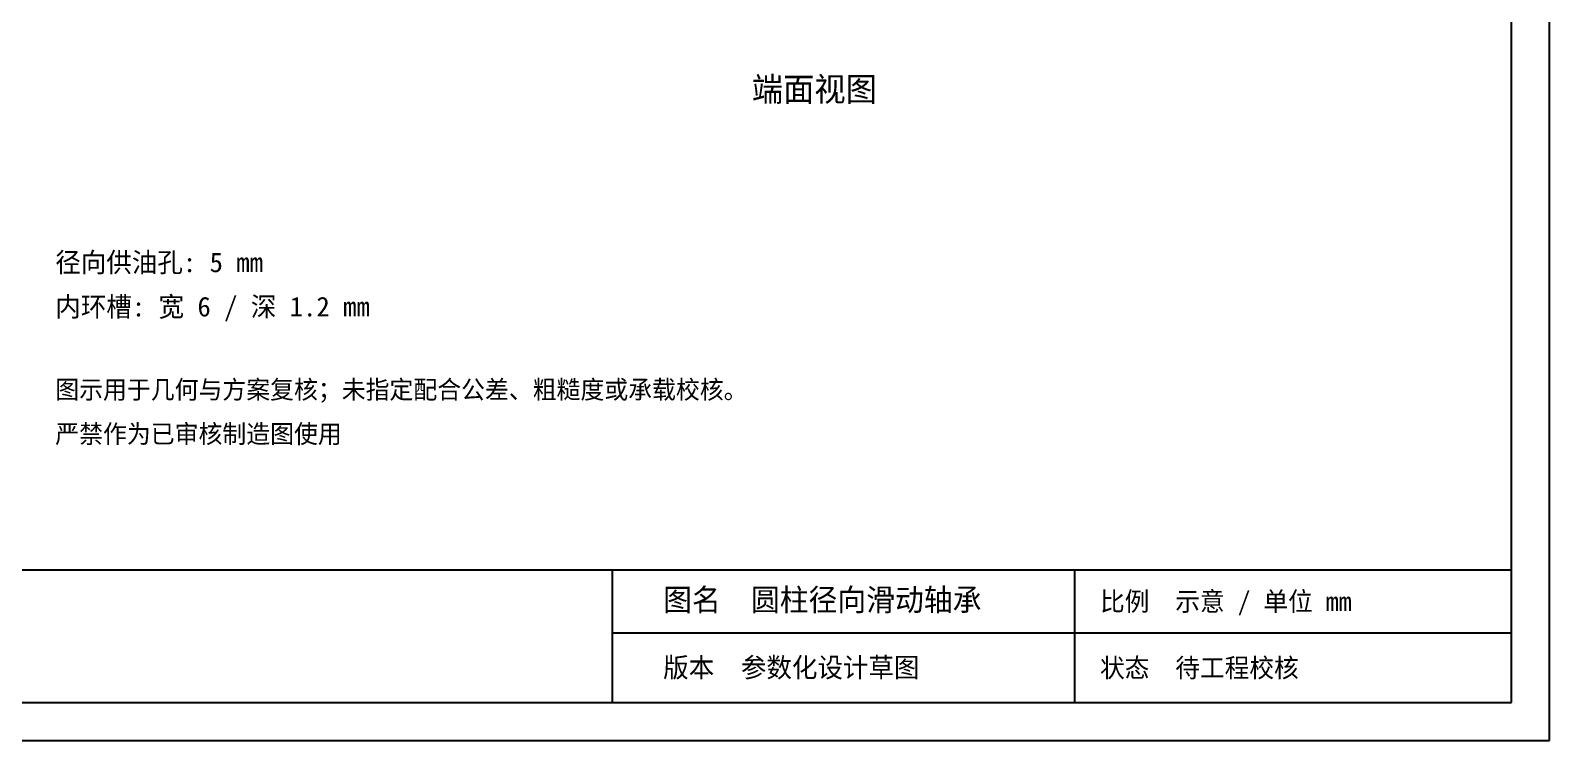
# Model space of a CAD drawing. Header units: millimetres. Extents: x 8 to 412, y 8 to 289.
# Drawn here: x 172.1 to 412, y 8 to 120.2 of the extents above; entities that cross this region are included whole.
import ezdxf

# ---------------------------------------------------------------- set-up
doc = ezdxf.new("R2010")
doc.units = ezdxf.units.MM
doc.layers.add('FRAME', color=7, linetype='Continuous')
doc.layers.add('NOTES', color=7, linetype='Continuous')

msp = doc.modelspace()

# ---------------------------------------------------------------- linework, layer by layer
at = {"layer": 'FRAME'}
for p, q in [((412, 8), (412, 289)), ((406, 14), (406, 283)), ((14, 35), (406, 35)), ((264, 14), (264, 35)), ((337, 14), (337, 35)), ((264, 25), (406, 25)), ((14, 14), (406, 14)), ((8, 8), (412, 8))]:
    msp.add_line(p, q, dxfattribs=at)

# ---------------------------------------------------------------- texts
at = {"layer": 'NOTES'}
for s, height, p in [('端面视图', 3.8, (286, 109)), ('径向供油孔: 5 mm', 3.1, (176, 82)), ('内环槽: 宽 6 / 深 1.2 mm', 3.1, (176, 75)), ('图示用于几何与方案复核；未指定配合公差、粗糙度或承载校核。', 2.9, (176, 62)), ('严禁作为已审核制造图使用', 2.9, (176, 55)), ('图名  圆柱径向滑动轴承', 3.5, (272, 28.5)), ('比例  示意 / 单位 mm', 3, (341, 28.5)), ('版本  参数化设计草图', 3.1, (272, 18)), ('状态  待工程校核', 3, (341, 18))]:
    msp.add_text(s, height=height, dxfattribs=at).set_placement(p)

doc.saveas('drawing.dxf')
